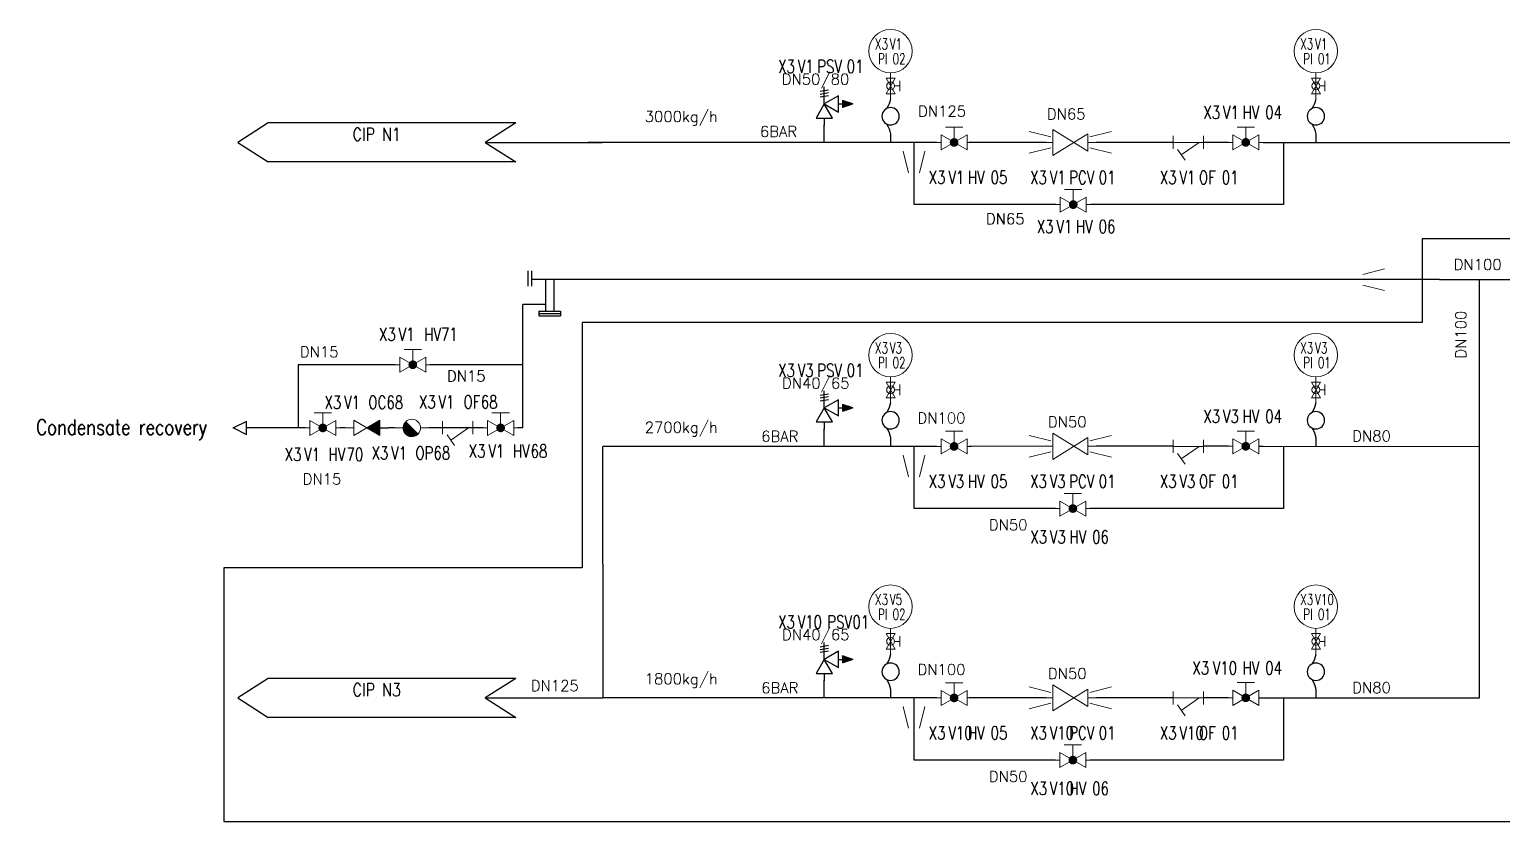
# Model space of a CAD drawing. Header units: inches. Extents: x 12135 to 13221, y 17278 to 18154.
# Drawn here: x 12135.4 to 12474.4, y 17809.4 to 17991.8 of the extents above; entities that cross this region are included whole.
import ezdxf
from ezdxf.enums import TextEntityAlignment as Align

# ---------------------------------------------------------------- set-up
doc = ezdxf.new("R2010")
doc.units = ezdxf.units.IN
doc.header["$MEASUREMENT"] = 0
doc.linetypes.add('ACAD_ISO02W100', pattern=[15, 12, -3])
for name, color, linetype in [('20 Pipe Steam Industrial', 231, 'Continuous'), ('DIAMETRE', 7, 'Continuous'), ('Materiel divers', 7, 'Continuous'), ('MATERIEL-DIVERS', 7, 'Continuous'), ('PHASE I', 8, 'Continuous'), ('REPERES', 7, 'Continuous'), ('Steam pipe', 231, 'Continuous'), ('techn-data', 7, 'Continuous'), ('TEXTES', 7, 'Continuous'), ('TXT_FR', 7, 'Continuous'), ('VALVE', 5, 'Continuous')]:
    doc.layers.add(name, color=color, linetype=linetype)
for name, color, linetype, lineweight in [('31 Equipment', 7, 'Continuous', 9), ('33 Instruments Labels', 7, 'Continuous', 9), ('40 TXT Data', 7, 'Continuous', 9), ('61 Revision Cloud', 1, 'Continuous', 9)]:
    doc.layers.add(name, color=color, linetype=linetype, lineweight=lineweight)
doc.layers.get('REPERES').off()
doc.styles.add('ROMANC', font='romanc')
doc.styles.add('ROMANS', font='ROMANS.SHX')

# ---------------------------------------------------------------- blocks, each defined once
blk = doc.blocks.new('APV-INS-M-L-PI')
at = {"layer": '31 Equipment', "color": 7}
blk.add_line((0, -5), (0, -10), dxfattribs=at)
blk.add_circle((0, 0), 5, dxfattribs=at)
at = {"layer": '33 Instruments Labels', "style": 'ROMANS', "width": 0.8, "flags": 8}
blk.add_attdef('PI', text='', height=3, dxfattribs=at).set_placement((0, 0), align=Align.MIDDLE)
blk = doc.blocks.new('LYRE')
blk.add_line((0, 2), (0, 0))
blk.add_circle((0, 6), 2)
for centre, start, end in [((5.64, 11), 190.0607, 212.9052), ((5.64, 1), 147.0948, 169.9393)]:
    blk.add_arc(centre, 5.72, start, end)
blk = doc.blocks.new('APV-FCE-REDV-GEN-1')
at = {"layer": '31 Equipment', "linetype": 'ACAD_ISO02W100', "ltscale": 38}
for p, q in [((-4, 0), (-6, 0)), ((4, 0), (6, 0))]:
    blk.add_line(p, q, dxfattribs=at)
at = {"layer": '31 Equipment', "color": 7}
for p, q in [((4, 3), (-4, -2)), ((-4, 2), (4, -3)), ((-4, -2), (-4, 2)), ((4, -3), (4, 3))]:
    blk.add_line(p, q, dxfattribs=at)
blk = doc.blocks.new('APV-FILT-GEN-Y-1')
at = {"layer": '31 Equipment'}
for p, q in [((-3.5, -1.5), (-3.5, 1.5)), ((-3.5, 0), (3.5, 0)), ((-2.5, 0), (1.6, -2.87)), ((3.5, 1.5), (3.5, -1.5)), ((2.46, -1.64), (0.74, -4.1))]:
    blk.add_line(p, q, dxfattribs=at)
blk = doc.blocks.new('APV-VLVM-SEAT-2WAY-1')
at = {"layer": '31 Equipment'}
for p, q in [((-2, 3.5), (2, 3.5)), ((0, 1), (0, 3.5)), ((-3, 1.734), (-3, -1.734)), ((-3, -1.734), (3, 1.734)), ((3, -1.734), (-3, 1.734)), ((3, 1.734), (3, -1.734))]:
    blk.add_line(p, q, dxfattribs=at)
at = {"layer": '31 Equipment', "ltscale": 38}
for p, q in [((-3, 0), (-4, 0)), ((3, 0), (4, 0))]:
    blk.add_line(p, q, dxfattribs=at)
at = {"layer": '31 Equipment', "const_width": 1}
blk.add_lwpolyline([(-0.5, 0, 1), (0.5, 0, 1)], format="xyb", close=True, dxfattribs=at)
blk = doc.blocks.new('VALV-PRV')
at = {"layer": 'MATERIEL-DIVERS'}
h = blk.add_hatch(dxfattribs=at)
h.set_pattern_fill('ANSI37', color=256, scale=0.01, style=0)
h.set_pattern_definition([(45, (0, 0), (-0.02245064, 0.02245064), []), (135, (0, 0), (-0.02245064, -0.02245064), [])])
edge = h.paths.add_edge_path()
edge.add_line((6.53, 4.87), (4.21, 4.08))
edge.add_line((4.21, 5.66), (4.21, 4.08))
edge.add_line((6.53, 4.87), (4.21, 5.66))
at = {"color": 7}
for p, q in [((-0.97, 7.8), (0.98, 8.12)), ((-0.97, 7.15), (0.98, 7.47)), ((-0.97, 6.5), (0.98, 6.82)), ((0, 4.87), (0, 8.77)), ((0.98, 8.12), (0.98, 8.12)), ((0.98, 7.47), (0.98, 7.47)), ((0.98, 6.82), (0.98, 6.82)), ((0, 4.87), (-1.88, 1.62)), ((3.25, 6.75), (0, 4.87)), ((0, 4.87), (3.25, 3)), ((1.88, 1.62), (0, 4.87)), ((3.25, 3), (3.25, 6.75)), ((3.25, 4.87), (4.21, 4.87)), ((4.21, 5.66), (4.21, 4.08)), ((6.53, 4.87), (4.21, 5.66)), ((6.53, 4.87), (4.21, 4.08)), ((-1.88, 1.62), (1.88, 1.62)), ((0, 1.62), (0, 0))]:
    blk.add_line(p, q, dxfattribs=at)
at = {"color": 7, "extrusion": (0, -1, 0)}
blk.add_point((0, 0), dxfattribs=at)
blk = doc.blocks.new('APV-FCE-GEN-REDCON-1')
at = {"layer": '31 Equipment', "color": 7}
for p, q in [((-2.5, 2.5), (2.5, 1.25)), ((2.5, 1.25), (2.5, 1.25)), ((2.5, -1.25), (-2.5, -2.5))]:
    blk.add_line(p, q, dxfattribs=at)
blk = doc.blocks.new('VERS2')
at = {"color": 7}
for p, q in [((-25, 4.49), (-32, 0)), ((32, 4.49), (-25, 4.49)), ((32, 4.49), (25, 0)), ((-32, 0), (-25, -4.49)), ((25, 0), (32, -4.49)), ((32, -4.49), (-25, -4.49))]:
    blk.add_line(p, q, dxfattribs=at)
at = {"layer": 'MATERIEL-DIVERS'}
blk.add_line((0, 0), (0, 0), dxfattribs=at)
at = {"color": 7, "style": 'ROMANS', "width": 0.8}
for tag, p in [('VERS', (0, 0.37)), ('DEST', (0, -3.63))]:
    blk.add_attdef(tag, text='', height=3, dxfattribs=at).set_placement(p, align=Align.CENTER)
blk = doc.blocks.new('APV-FCE-GEN-STMTRAP-1')
at = {"layer": '31 Equipment'}
h = blk.add_hatch(dxfattribs=at)
h.set_pattern_fill('ANSI31', color=256, scale=0.01, style=0)
h.set_pattern_definition([(45, (-4, 0), (-0.02245064, 0.02245064), [])])
h.paths.add_polyline_path([(1.41, 1.42), (-1.42, -1.41, 1.002832)])
at = {"layer": '31 Equipment', "linetype": 'ACAD_ISO02W100', "ltscale": 38}
for p, q in [((-2, 0), (-4, 0)), ((2, 0), (4, 0))]:
    blk.add_line(p, q, dxfattribs=at)
at = {"layer": '31 Equipment', "color": 7}
blk.add_line((1.41, 1.42), (-1.42, -1.41), dxfattribs=at)
for start, end in [(45.2431, 224.7569), (224.8381, 45.1623)]:
    blk.add_arc((0, 0), 2, start, end, dxfattribs=at)
blk = doc.blocks.new('APV-FCE-NRV-GEN-1')
at = {"layer": '31 Equipment'}
h = blk.add_hatch(dxfattribs=at)
h.set_pattern_fill('ANSI31', color=256, scale=0.01, style=0)
h.set_pattern_definition([(45, (0, 0), (-0.02245064, 0.02245064), [])])
h.paths.add_polyline_path([(3, 1.75), (3, -1.75), (0, 0)])
at = {"layer": '31 Equipment', "linetype": 'ACAD_ISO02W100', "ltscale": 38}
for p, q in [((-3, 0), (-5, 0)), ((0, 0), (-3, 1.75)), ((-3, 1.75), (-3, -1.75)), ((0, 0), (-3, -1.75)), ((0, 0), (3, 1.75)), ((0, 0), (3, -1.75)), ((3, 1.75), (3, -1.75)), ((3, 0), (5, 0))]:
    blk.add_line(p, q, dxfattribs=at)
blk = doc.blocks.new('FLE23-A')
at = {"color": 7}
for p, q in [((0, 1.5), (-3, 0)), ((-3, 0), (0, -1.5)), ((0, -1.5), (0, 1.5))]:
    blk.add_line(p, q, dxfattribs=at)
at = {"layer": 'MATERIEL-DIVERS', "color": 7, "extrusion": (-1, 0, 0)}
blk.add_point((-3, 0), dxfattribs=at)
at = {"layer": 'MATERIEL-DIVERS', "color": 2}
for p in [(-3, 0), (0, 0)]:
    blk.add_point(p, dxfattribs=at)
at = {"layer": 'MATERIEL-DIVERS', "color": 7, "extrusion": (1, 0, 0)}
blk.add_point((0, 0), dxfattribs=at)
blk = doc.blocks.new('REPNORM')
at = {"layer": 'TEXTES', "style": 'ROMANS', "width": 0.75}
for tag, p in [('ZONE', (-9.75, -1.25)), ('SOUSZONE', (-5.25, -1.25)), ('ELEMENT', (0, -1.25)), ('NUM', (4.5, -1.25))]:
    blk.add_attdef(tag, p, '', height=3, dxfattribs=at)
blk = doc.blocks.new('REPINS2')
at = {"layer": 'TEXTES', "style": 'ROMANS', "width": 0.7}
for tag, p in [('ZONE', (-3.35, 0.8)), ('SOUSZONE', (0.05, 0.8)), ('NUM', (0.7, -2.6))]:
    blk.add_attdef(tag, p, '', height=2.5, dxfattribs=at)
blk.add_attdef('ELEMENT', text='', height=2.5, dxfattribs=at).set_placement((-1.56, -2.59), align=Align.CENTER)

msp = doc.modelspace()

# ---------------------------------------------------------------- linework, layer by layer
at = {"layer": '20 Pipe Steam Industrial', "ltscale": 2}
for p, q in [((12250.12, 17936.21, 0), (12250.12, 17932.69, 0)), ((12250.97, 17936.21, 0), (12250.97, 17932.69, 0))]:
    msp.add_line(p, q, dxfattribs=at)
at = {"layer": '31 Equipment'}
for p, q in [((12332.62, 17977.01, 0), (12334.7, 17980.61, 0)), ((12334.7, 17980.61, 0), (12332.62, 17980.61, 0)), ((12332.62, 17980.61, 0), (12334.7, 17977.01, 0)), ((12335.76, 17977.61, 0), (12335.76, 17980.01, 0)), ((12430.55, 17977.01, 0), (12432.63, 17980.61, 0)), ((12432.63, 17980.61, 0), (12430.55, 17980.61, 0)), ((12430.55, 17980.61, 0), (12432.63, 17977.01, 0)), ((12433.69, 17977.61, 0), (12433.69, 17980.01, 0)), ((12334.7, 17977.01, 0), (12332.62, 17977.01, 0)), ((12334.56, 17978.81, 0), (12335.76, 17978.81, 0)), ((12432.63, 17977.01, 0), (12430.55, 17977.01, 0)), ((12432.49, 17978.81, 0), (12433.69, 17978.81, 0)), ((12332.62, 17907.02, 0), (12334.7, 17910.62, 0)), ((12334.7, 17910.62, 0), (12332.62, 17910.62, 0)), ((12332.62, 17910.62, 0), (12334.7, 17907.02, 0)), ((12334.56, 17908.82, 0), (12335.76, 17908.82, 0)), ((12335.76, 17907.62, 0), (12335.76, 17910.02, 0)), ((12430.55, 17907.02, 0), (12432.63, 17910.62, 0)), ((12432.63, 17910.62, 0), (12430.55, 17910.62, 0)), ((12430.55, 17910.62, 0), (12432.63, 17907.02, 0)), ((12432.49, 17908.82, 0), (12433.69, 17908.82, 0)), ((12433.69, 17907.62, 0), (12433.69, 17910.02, 0)), ((12334.7, 17907.02, 0), (12332.62, 17907.02, 0)), ((12432.63, 17907.02, 0), (12430.55, 17907.02, 0)), ((12332.62, 17849.1, 0), (12334.7, 17852.7, 0)), ((12334.7, 17852.7, 0), (12332.62, 17852.7, 0)), ((12332.62, 17852.7, 0), (12334.7, 17849.1, 0)), ((12335.76, 17849.7, 0), (12335.76, 17852.1, 0)), ((12430.55, 17849.1, 0), (12432.63, 17852.7, 0)), ((12432.63, 17852.7, 0), (12430.55, 17852.7, 0)), ((12430.55, 17852.7, 0), (12432.63, 17849.1, 0)), ((12433.69, 17849.7, 0), (12433.69, 17852.1, 0)), ((12334.7, 17849.1, 0), (12332.62, 17849.1, 0)), ((12334.56, 17850.9, 0), (12335.76, 17850.9, 0)), ((12432.63, 17849.1, 0), (12430.55, 17849.1, 0)), ((12432.49, 17850.9, 0), (12433.69, 17850.9, 0))]:
    msp.add_line(p, q, dxfattribs=at)
at = {"layer": '31 Equipment', "ltscale": 38}
for p, q in [((12333.66, 17980.61, 0), (12333.66, 17981.21, 0)), ((12431.59, 17980.61, 0), (12431.59, 17981.21, 0)), ((12333.66, 17977.01, 0), (12333.66, 17975.81, 0)), ((12431.59, 17977.01, 0), (12431.59, 17975.81, 0)), ((12333.66, 17910.62, 0), (12333.66, 17911.22, 0)), ((12431.59, 17910.62, 0), (12431.59, 17911.22, 0)), ((12333.66, 17907.02, 0), (12333.66, 17905.82, 0)), ((12431.59, 17907.02, 0), (12431.59, 17905.82, 0)), ((12333.66, 17852.7, 0), (12333.66, 17853.3, 0)), ((12431.59, 17852.7, 0), (12431.59, 17853.3, 0)), ((12333.66, 17849.1, 0), (12333.66, 17847.9, 0)), ((12431.59, 17849.1, 0), (12431.59, 17847.9, 0))]:
    msp.add_line(p, q, dxfattribs=at)
at = {"layer": '31 Equipment'}
for centre in [(12333.66, 17978.81, 0), (12431.59, 17978.81, 0), (12333.66, 17908.82, 0), (12431.59, 17908.82, 0), (12333.66, 17850.9, 0), (12431.59, 17850.9, 0)]:
    msp.add_circle(centre, 0.9, dxfattribs=at)
at = {"layer": '61 Revision Cloud'}
msp.add_line((12256.17, 17928.46, 0), (12256.17, 17926.96, 0), dxfattribs=at)
at = {"layer": 'PHASE I'}
msp.add_lwpolyline([(12180.09, 17809.41), (12486.17, 17809.41), (12486.17, 17929.24), (12486.17, 17943.56), (12456.06, 17943.56), (12456.06, 17924.33), (12262.64, 17924.33), (12262.64, 17867.85), (12180.09, 17867.85), (12180.09, 17809.41)], dxfattribs=at)
at = {"layer": 'Steam pipe'}
for p, q in [((12318.4, 17965.79, 0), (12318.4, 17969.79, 0)), ((12240.34, 17965.79, 0), (12267.24, 17965.79, 0)), ((12344.29, 17965.79, 0), (12263.91, 17965.79, 0)), ((12339.07, 17951.48, 0), (12339.07, 17965.79, 0)), ((12369.45, 17965.81, 0), (12351.79, 17965.79, 0)), ((12398.71, 17965.81, 0), (12381, 17965.81, 0)), ((12411.45, 17965.81, 0), (12405.71, 17965.81, 0)), ((12419.45, 17965.81, 0), (12501.67, 17965.81, 0)), ((12424.11, 17965.81, 0), (12424.11, 17951.48, 0)), ((12371.72, 17951.48, 0), (12339.07, 17951.48, 0)), ((12424.11, 17951.48, 0), (12379.72, 17951.48, 0)), ((12460.07, 17934.26, 0), (12250.97, 17934.26, 0)), ((12254.18, 17934.31, 0), (12254.18, 17926.96, 0)), ((12256.17, 17926.96, 0), (12256.17, 17934.31, 0)), ((12460.07, 17934.26, 0), (12537.8, 17934.24, 0)), ((12469.24, 17837.9, 0), (12469.27, 17934.26, 0)), ((12254.16, 17928.46, 0), (12248.94, 17928.46, 0)), ((12248.94, 17900.06, 0), (12248.94, 17928.46, 0)), ((12252.67, 17926.96, 0), (12255.17, 17926.96, 0)), ((12252.67, 17926.96, 0), (12252.67, 17925.88, 0)), ((12252.67, 17926.39, 0), (12257.67, 17926.39, 0)), ((12252.67, 17925.88, 0), (12255.17, 17925.88, 0)), ((12255.17, 17926.96, 0), (12257.67, 17926.96, 0)), ((12255.17, 17925.88, 0), (12257.67, 17925.88, 0)), ((12257.67, 17926.96, 0), (12257.67, 17925.88, 0)), ((12219.64, 17914.6, 0), (12197.23, 17914.6, 0)), ((12197.23, 17914.6, 0), (12197.23, 17900.06, 0)), ((12248.94, 17914.6, 0), (12227.64, 17914.6, 0)), ((12198.91, 17900.06, 0), (12185.38, 17900.06, 0)), ((12208.08, 17900.06, 0), (12206.91, 17900.06, 0)), ((12216.08, 17900.06, 0), (12218.08, 17900.06, 0)), ((12219.42, 17900.06, 0), (12218.08, 17900.06, 0)), ((12239.87, 17900.06, 0), (12227.42, 17900.06, 0)), ((12248.94, 17900.06, 0), (12247.87, 17900.06, 0)), ((12318.4, 17895.8, 0), (12318.4, 17899.8, 0)), ((12344.29, 17895.8, 0), (12267.37, 17895.8, 0)), ((12267.37, 17868.67, 0), (12267.37, 17895.8, 0)), ((12339.07, 17881.49, 0), (12339.07, 17895.8, 0)), ((12369.45, 17895.82, 0), (12351.79, 17895.8, 0)), ((12398.71, 17895.82, 0), (12381, 17895.82, 0)), ((12411.45, 17895.82, 0), (12405.71, 17895.82, 0)), ((12418.45, 17895.82, 0), (12469.26, 17895.81, 0)), ((12424.11, 17895.82, 0), (12424.11, 17881.49, 0)), ((12371.63, 17881.49, 0), (12339.07, 17881.49, 0)), ((12424.11, 17881.49, 0), (12379.63, 17881.49, 0)), ((12267.37, 17868.67, 0), (12267.37, 17837.88, 0)), ((12318.4, 17837.88, 0), (12318.4, 17841.88, 0)), ((12240.34, 17837.88, 0), (12267.37, 17837.88, 0)), ((12344.29, 17837.88, 0), (12267.37, 17837.88, 0)), ((12339.07, 17823.56, 0), (12339.07, 17837.88, 0)), ((12369.45, 17837.9, 0), (12351.79, 17837.88, 0)), ((12398.71, 17837.9, 0), (12381, 17837.9, 0)), ((12411.45, 17837.9, 0), (12405.71, 17837.9, 0)), ((12418.45, 17837.9, 0), (12469.24, 17837.89, 0)), ((12424.11, 17837.89, 0), (12424.11, 17823.56, 0)), ((12371.63, 17823.56, 0), (12339.07, 17823.56, 0)), ((12424.11, 17823.56, 0), (12379.63, 17823.56, 0))]:
    msp.add_line(p, q, dxfattribs=at)

# ---------------------------------------------------------------- block references
at = {"layer": 'Materiel divers', "color": 9}
msp.add_blockref('FLE23-A', (12185.38, 17900.06, 0), dxfattribs=at)
at = {"layer": 'MATERIEL-DIVERS', "xscale": -1}
for name, p in [('APV-INS-M-L-PI', (12333.66, 17986.81, 0)), ('APV-INS-M-L-PI', (12431.59, 17986.81, 0)), ('LYRE', (12333.66, 17965.81, 0)), ('LYRE', (12431.59, 17965.81, 0)), ('APV-FCE-REDV-GEN-1', (12375.05, 17965.81, 0)), ('APV-FCE-GEN-REDCON-1', (12382.05, 17965.81, 0)), ('APV-FCE-GEN-REDCON-1', (12444.92, 17934.17, 0)), ('APV-INS-M-L-PI', (12333.66, 17916.82, 0)), ('APV-INS-M-L-PI', (12431.59, 17916.82, 0)), ('LYRE', (12333.66, 17895.82, 0)), ('LYRE', (12431.59, 17895.82, 0)), ('APV-FCE-REDV-GEN-1', (12375.05, 17895.82, 0)), ('APV-FCE-GEN-REDCON-1', (12382.05, 17895.82, 0)), ('APV-INS-M-L-PI', (12333.66, 17858.9, 0)), ('APV-INS-M-L-PI', (12431.59, 17858.9, 0)), ('LYRE', (12333.66, 17837.9, 0)), ('LYRE', (12431.59, 17837.9, 0)), ('APV-FCE-REDV-GEN-1', (12375.05, 17837.9, 0)), ('APV-FCE-GEN-REDCON-1', (12382.05, 17837.9, 0))]:
    msp.add_blockref(name, p, dxfattribs=at)
at = {"layer": 'MATERIEL-DIVERS'}
ref = msp.add_blockref('VERS2', (12215.34, 17965.79, 0), dxfattribs=at)
ref.add_attrib('VERS', 'CIP N1', dxfattribs={"layer": '0', "color": 7, "height": 3, "style": 'ROMANS', "width": 0.8}).set_placement((12215.34, 17966.16, 0), align=Align.CENTER)
for p in [(12368.05, 17965.81, 0), (12368.05, 17895.82, 0), (12368.05, 17837.9, 0)]:
    msp.add_blockref('APV-FCE-GEN-REDCON-1', p, dxfattribs=at)
at = {"layer": 'MATERIEL-DIVERS', "xscale": -1, "rotation": 90}
for p in [(12339.07, 17961.3, 0), (12339.07, 17891.31, 0), (12339.07, 17833.39, 0)]:
    msp.add_blockref('APV-FCE-GEN-REDCON-1', p, dxfattribs=at)
at = {"layer": 'MATERIEL-DIVERS'}
ref = msp.add_blockref('VERS2', (12215.34, 17837.88, 0), dxfattribs=at)
ref.add_attrib('VERS', 'CIP N3', dxfattribs={"layer": '0', "color": 7, "height": 3, "style": 'ROMANS', "width": 0.8}).set_placement((12215.34, 17838.25, 0), align=Align.CENTER)
at = {"layer": 'REPERES'}
for p, values in [((12333.42, 17986.4, -0.01), {'ZONE': 'X3', 'SOUSZONE': 'V1', 'NUM': '02', 'ELEMENT': 'PI'}), ((12431.35, 17986.4, -0.01), {'ZONE': 'X3', 'SOUSZONE': 'V1', 'NUM': '01', 'ELEMENT': 'PI'}), ((12333.42, 17916.41, -0.01), {'ZONE': 'X3', 'SOUSZONE': 'V3', 'NUM': '02', 'ELEMENT': 'PI'}), ((12431.35, 17916.41, -0.01), {'ZONE': 'X3', 'SOUSZONE': 'V3', 'NUM': '01', 'ELEMENT': 'PI'}), ((12333.42, 17858.48, -0.01), {'ZONE': 'X3', 'SOUSZONE': 'V5', 'NUM': '02', 'ELEMENT': 'PI'}), ((12431.35, 17858.48, -0.01), {'ZONE': 'X3', 'SOUSZONE': 'V10', 'NUM': '01', 'ELEMENT': 'PI'})]:
    msp.add_blockref('REPINS2', p, dxfattribs=at).add_auto_attribs(values)
ref = msp.add_blockref('REPNORM', (12317.51, 17983.03, 0.02), dxfattribs=at)
ref.add_attrib('ZONE', 'X3', (12307.76, 17981.78, 0.02), dxfattribs={"layer": 'TEXTES', "height": 3, "style": 'ROMANS', "width": 0.75})
ref.add_attrib('SOUSZONE', 'V1', (12312.26, 17981.79, 0.02), dxfattribs={"layer": 'TEXTES', "height": 3, "style": 'ROMANS', "width": 0.75})
ref.add_attrib('ELEMENT', 'PSV', (12316.78, 17981.79, 0.02), dxfattribs={"layer": 'TEXTES', "height": 3, "style": 'ROMANS', "width": 0.75})
ref.add_attrib('NUM', ' 01', (12322.01, 17981.79, 0.02), dxfattribs={"layer": 'TEXTES', "height": 3, "style": 'ROMANS', "width": 0.75})
ref = msp.add_blockref('REPNORM', (12415.43, 17972.45, 0.02), dxfattribs=at)
ref.add_attrib('ZONE', 'X3', (12405.68, 17971.2, 0.02), dxfattribs={"layer": 'TEXTES', "height": 3, "style": 'ROMANS', "width": 0.75})
ref.add_attrib('SOUSZONE', 'V1', (12410.18, 17971.21, 0.02), dxfattribs={"layer": 'TEXTES', "height": 3, "style": 'ROMANS', "width": 0.75})
ref.add_attrib('ELEMENT', 'HV', (12414.69, 17971.21, 0.02), dxfattribs={"layer": 'TEXTES', "height": 3, "style": 'ROMANS', "width": 0.75})
ref.add_attrib('NUM', '04', (12419.93, 17971.21, 0.02), dxfattribs={"layer": 'TEXTES', "height": 3, "style": 'ROMANS', "width": 0.75})
ref = msp.add_blockref('REPNORM', (12352.19, 17957.49, 0.02), dxfattribs=at)
ref.add_attrib('ZONE', 'X3', (12342.44, 17956.24, 0.02), dxfattribs={"layer": 'TEXTES', "height": 3, "style": 'ROMANS', "width": 0.75})
ref.add_attrib('SOUSZONE', 'V1', (12346.94, 17956.24, 0.02), dxfattribs={"layer": 'TEXTES', "height": 3, "style": 'ROMANS', "width": 0.75})
ref.add_attrib('ELEMENT', 'HV', (12351.46, 17956.24, 0.02), dxfattribs={"layer": 'TEXTES', "height": 3, "style": 'ROMANS', "width": 0.75})
ref.add_attrib('NUM', '05', (12356.69, 17956.24, 0.02), dxfattribs={"layer": 'TEXTES', "height": 3, "style": 'ROMANS', "width": 0.75})
ref = msp.add_blockref('REPNORM', (12375.54, 17957.47, 0.02), dxfattribs=at)
ref.add_attrib('ZONE', 'X3', (12365.79, 17956.22, 0.02), dxfattribs={"layer": 'TEXTES', "height": 3, "style": 'ROMANS', "width": 0.75})
ref.add_attrib('SOUSZONE', 'V1', (12370.29, 17956.22, 0.02), dxfattribs={"layer": 'TEXTES', "height": 3, "style": 'ROMANS', "width": 0.75})
ref.add_attrib('ELEMENT', 'PCV', (12374.8, 17956.22, 0.02), dxfattribs={"layer": 'TEXTES', "height": 3, "style": 'ROMANS', "width": 0.75})
ref.add_attrib('NUM', ' 01', (12380.04, 17956.22, 0.02), dxfattribs={"layer": 'TEXTES', "height": 3, "style": 'ROMANS', "width": 0.75})
ref = msp.add_blockref('REPNORM', (12405.42, 17957.47, 0.02), dxfattribs=at)
ref.add_attrib('ZONE', 'X3', (12395.67, 17956.22, 0.02), dxfattribs={"layer": 'TEXTES', "height": 3, "style": 'ROMANS', "width": 0.75})
ref.add_attrib('SOUSZONE', 'V1', (12400.17, 17956.22, 0.02), dxfattribs={"layer": 'TEXTES', "height": 3, "style": 'ROMANS', "width": 0.75})
ref.add_attrib('ELEMENT', 'OF', (12404.69, 17956.22, 0.02), dxfattribs={"layer": 'TEXTES', "height": 3, "style": 'ROMANS', "width": 0.75})
ref.add_attrib('NUM', '01', (12409.92, 17956.22, 0.02), dxfattribs={"layer": 'TEXTES', "height": 3, "style": 'ROMANS', "width": 0.75})
ref = msp.add_blockref('REPNORM', (12377.07, 17946.18, 0.02), dxfattribs=at)
ref.add_attrib('ZONE', 'X3', (12367.32, 17944.93, 0.02), dxfattribs={"layer": 'TEXTES', "height": 3, "style": 'ROMANS', "width": 0.75})
ref.add_attrib('SOUSZONE', 'V1', (12371.82, 17944.93, 0.02), dxfattribs={"layer": 'TEXTES', "height": 3, "style": 'ROMANS', "width": 0.75})
ref.add_attrib('ELEMENT', 'HV', (12376.33, 17944.93, 0.02), dxfattribs={"layer": 'TEXTES', "height": 3, "style": 'ROMANS', "width": 0.75})
ref.add_attrib('NUM', '06', (12381.57, 17944.93, 0.02), dxfattribs={"layer": 'TEXTES', "height": 3, "style": 'ROMANS', "width": 0.75})
ref = msp.add_blockref('REPNORM', (12225.61, 17921.35, 0.03), dxfattribs=at)
ref.add_attrib('ZONE', 'X3', (12215.86, 17920.1, 0.03), dxfattribs={"layer": 'TEXTES', "height": 3, "style": 'ROMANS', "width": 0.75})
ref.add_attrib('SOUSZONE', 'V1', (12220.36, 17920.11, 0.03), dxfattribs={"layer": 'TEXTES', "height": 3, "style": 'ROMANS', "width": 0.75})
ref.add_attrib('ELEMENT', 'HV', (12226.26, 17920.11, 0.03), dxfattribs={"layer": 'TEXTES', "height": 3, "style": 'ROMANS', "width": 0.75})
ref.add_attrib('NUM', '71', (12230.11, 17920.11, 0.03), dxfattribs={"layer": 'TEXTES', "height": 3, "style": 'ROMANS', "width": 0.75})
ref = msp.add_blockref('REPNORM', (12317.51, 17913.04, 0.02), dxfattribs=at)
ref.add_attrib('ZONE', 'X3', (12307.76, 17911.79, 0.02), dxfattribs={"layer": 'TEXTES', "height": 3, "style": 'ROMANS', "width": 0.75})
ref.add_attrib('SOUSZONE', 'V3', (12312.26, 17911.8, 0.02), dxfattribs={"layer": 'TEXTES', "height": 3, "style": 'ROMANS', "width": 0.75})
ref.add_attrib('ELEMENT', 'PSV', (12316.78, 17911.8, 0.02), dxfattribs={"layer": 'TEXTES', "height": 3, "style": 'ROMANS', "width": 0.75})
ref.add_attrib('NUM', ' 01', (12322.01, 17911.8, 0.02), dxfattribs={"layer": 'TEXTES', "height": 3, "style": 'ROMANS', "width": 0.75})
ref = msp.add_blockref('REPNORM', (12213.06, 17905.68, 0.03), dxfattribs=at)
ref.add_attrib('ZONE', 'X3', (12203.31, 17904.43, 0.03), dxfattribs={"layer": 'TEXTES', "height": 3, "style": 'ROMANS', "width": 0.75})
ref.add_attrib('SOUSZONE', 'V1', (12207.81, 17904.43, 0.03), dxfattribs={"layer": 'TEXTES', "height": 3, "style": 'ROMANS', "width": 0.75})
ref.add_attrib('ELEMENT', 'OC', (12213.41, 17904.43, 0.03), dxfattribs={"layer": 'TEXTES', "height": 3, "style": 'ROMANS', "width": 0.75})
ref.add_attrib('NUM', '68', (12217.56, 17904.43, 0.03), dxfattribs={"layer": 'TEXTES', "height": 3, "style": 'ROMANS', "width": 0.75})
ref = msp.add_blockref('REPNORM', (12234.81, 17905.78, 0.03), dxfattribs=at)
ref.add_attrib('ZONE', 'X3', (12225.06, 17904.53, 0.03), dxfattribs={"layer": 'TEXTES', "height": 3, "style": 'ROMANS', "width": 0.75})
ref.add_attrib('SOUSZONE', 'V1', (12229.56, 17904.53, 0.03), dxfattribs={"layer": 'TEXTES', "height": 3, "style": 'ROMANS', "width": 0.75})
ref.add_attrib('ELEMENT', 'OF', (12235.31, 17904.53, 0.03), dxfattribs={"layer": 'TEXTES', "height": 3, "style": 'ROMANS', "width": 0.75})
ref.add_attrib('NUM', '68', (12239.31, 17904.53, 0.03), dxfattribs={"layer": 'TEXTES', "height": 3, "style": 'ROMANS', "width": 0.75})
ref = msp.add_blockref('REPNORM', (12415.43, 17902.46, 0.02), dxfattribs=at)
ref.add_attrib('ZONE', 'X3', (12405.68, 17901.21, 0.02), dxfattribs={"layer": 'TEXTES', "height": 3, "style": 'ROMANS', "width": 0.75})
ref.add_attrib('SOUSZONE', 'V3', (12410.18, 17901.22, 0.02), dxfattribs={"layer": 'TEXTES', "height": 3, "style": 'ROMANS', "width": 0.75})
ref.add_attrib('ELEMENT', 'HV', (12414.69, 17901.22, 0.02), dxfattribs={"layer": 'TEXTES', "height": 3, "style": 'ROMANS', "width": 0.75})
ref.add_attrib('NUM', '04', (12419.93, 17901.22, 0.02), dxfattribs={"layer": 'TEXTES', "height": 3, "style": 'ROMANS', "width": 0.75})
ref = msp.add_blockref('REPNORM', (12203.88, 17893.69, 0.03), dxfattribs=at)
ref.add_attrib('ZONE', 'X3', (12194.13, 17892.44, 0.03), dxfattribs={"layer": 'TEXTES', "height": 3, "style": 'ROMANS', "width": 0.75})
ref.add_attrib('SOUSZONE', 'V1', (12198.63, 17892.44, 0.03), dxfattribs={"layer": 'TEXTES', "height": 3, "style": 'ROMANS', "width": 0.75})
ref.add_attrib('ELEMENT', 'HV', (12204.2, 17892.44, 0.03), dxfattribs={"layer": 'TEXTES', "height": 3, "style": 'ROMANS', "width": 0.75})
ref.add_attrib('NUM', '70', (12208.38, 17892.44, 0.03), dxfattribs={"layer": 'TEXTES', "height": 3, "style": 'ROMANS', "width": 0.75})
ref = msp.add_blockref('REPNORM', (12223.9, 17894.03, 0.03), dxfattribs=at)
ref.add_attrib('ZONE', 'X3', (12214.15, 17892.78, 0.03), dxfattribs={"layer": 'TEXTES', "height": 3, "style": 'ROMANS', "width": 0.75})
ref.add_attrib('SOUSZONE', 'V1', (12218.65, 17892.78, 0.03), dxfattribs={"layer": 'TEXTES', "height": 3, "style": 'ROMANS', "width": 0.75})
ref.add_attrib('ELEMENT', 'OP', (12224.24, 17892.78, 0.03), dxfattribs={"layer": 'TEXTES', "height": 3, "style": 'ROMANS', "width": 0.75})
ref.add_attrib('NUM', '68', (12228.4, 17892.78, 0.03), dxfattribs={"layer": 'TEXTES', "height": 3, "style": 'ROMANS', "width": 0.75})
ref = msp.add_blockref('REPNORM', (12246.27, 17894.46, 0.03), dxfattribs=at)
ref.add_attrib('ZONE', 'X3', (12236.52, 17893.21, 0.03), dxfattribs={"layer": 'TEXTES', "height": 3, "style": 'ROMANS', "width": 0.75})
ref.add_attrib('SOUSZONE', 'V1', (12241.02, 17893.21, 0.03), dxfattribs={"layer": 'TEXTES', "height": 3, "style": 'ROMANS', "width": 0.75})
ref.add_attrib('ELEMENT', 'HV', (12246.69, 17893.21, 0.03), dxfattribs={"layer": 'TEXTES', "height": 3, "style": 'ROMANS', "width": 0.75})
ref.add_attrib('NUM', '68', (12250.77, 17893.21, 0.03), dxfattribs={"layer": 'TEXTES', "height": 3, "style": 'ROMANS', "width": 0.75})
ref = msp.add_blockref('REPNORM', (12352.19, 17887.5, 0.02), dxfattribs=at)
ref.add_attrib('ZONE', 'X3', (12342.44, 17886.25, 0.02), dxfattribs={"layer": 'TEXTES', "height": 3, "style": 'ROMANS', "width": 0.75})
ref.add_attrib('SOUSZONE', 'V3', (12346.94, 17886.25, 0.02), dxfattribs={"layer": 'TEXTES', "height": 3, "style": 'ROMANS', "width": 0.75})
ref.add_attrib('ELEMENT', 'HV', (12351.46, 17886.25, 0.02), dxfattribs={"layer": 'TEXTES', "height": 3, "style": 'ROMANS', "width": 0.75})
ref.add_attrib('NUM', '05', (12356.69, 17886.25, 0.02), dxfattribs={"layer": 'TEXTES', "height": 3, "style": 'ROMANS', "width": 0.75})
ref = msp.add_blockref('REPNORM', (12375.54, 17887.48, 0.02), dxfattribs=at)
ref.add_attrib('ZONE', 'X3', (12365.79, 17886.23, 0.02), dxfattribs={"layer": 'TEXTES', "height": 3, "style": 'ROMANS', "width": 0.75})
ref.add_attrib('SOUSZONE', 'V3', (12370.29, 17886.23, 0.02), dxfattribs={"layer": 'TEXTES', "height": 3, "style": 'ROMANS', "width": 0.75})
ref.add_attrib('ELEMENT', 'PCV', (12374.8, 17886.23, 0.02), dxfattribs={"layer": 'TEXTES', "height": 3, "style": 'ROMANS', "width": 0.75})
ref.add_attrib('NUM', ' 01', (12380.04, 17886.23, 0.02), dxfattribs={"layer": 'TEXTES', "height": 3, "style": 'ROMANS', "width": 0.75})
ref = msp.add_blockref('REPNORM', (12405.42, 17887.48, 0.02), dxfattribs=at)
ref.add_attrib('ZONE', 'X3', (12395.67, 17886.23, 0.02), dxfattribs={"layer": 'TEXTES', "height": 3, "style": 'ROMANS', "width": 0.75})
ref.add_attrib('SOUSZONE', 'V3', (12400.17, 17886.23, 0.02), dxfattribs={"layer": 'TEXTES', "height": 3, "style": 'ROMANS', "width": 0.75})
ref.add_attrib('ELEMENT', 'OF', (12404.69, 17886.23, 0.02), dxfattribs={"layer": 'TEXTES', "height": 3, "style": 'ROMANS', "width": 0.75})
ref.add_attrib('NUM', '01', (12409.92, 17886.23, 0.02), dxfattribs={"layer": 'TEXTES', "height": 3, "style": 'ROMANS', "width": 0.75})
ref = msp.add_blockref('REPNORM', (12375.58, 17874.7, 0.02), dxfattribs=at)
ref.add_attrib('ZONE', 'X3', (12365.83, 17873.45, 0.02), dxfattribs={"layer": 'TEXTES', "height": 3, "style": 'ROMANS', "width": 0.75})
ref.add_attrib('SOUSZONE', 'V3', (12370.33, 17873.45, 0.02), dxfattribs={"layer": 'TEXTES', "height": 3, "style": 'ROMANS', "width": 0.75})
ref.add_attrib('ELEMENT', 'HV', (12374.84, 17873.45, 0.02), dxfattribs={"layer": 'TEXTES', "height": 3, "style": 'ROMANS', "width": 0.75})
ref.add_attrib('NUM', '06', (12380.08, 17873.45, 0.02), dxfattribs={"layer": 'TEXTES', "height": 3, "style": 'ROMANS', "width": 0.75})
ref = msp.add_blockref('REPNORM', (12317.51, 17855.12, 0.02), dxfattribs=at)
ref.add_attrib('ZONE', 'X3', (12307.76, 17853.87, 0.02), dxfattribs={"layer": 'TEXTES', "height": 3, "style": 'ROMANS', "width": 0.75})
ref.add_attrib('SOUSZONE', 'V10', (12312.26, 17853.87, 0.02), dxfattribs={"layer": 'TEXTES', "height": 3, "style": 'ROMANS', "width": 0.75})
ref.add_attrib('ELEMENT', 'PSV', (12319.09, 17853.87, 0.02), dxfattribs={"layer": 'TEXTES', "height": 3, "style": 'ROMANS', "width": 0.75})
ref.add_attrib('NUM', ' 01', (12323.33, 17853.87, 0.02), dxfattribs={"layer": 'TEXTES', "height": 3, "style": 'ROMANS', "width": 0.75})
ref = msp.add_blockref('REPNORM', (12415.43, 17844.54, 0.02), dxfattribs=at)
ref.add_attrib('ZONE', 'X3', (12403.15, 17843.29, 0.02), dxfattribs={"layer": 'TEXTES', "height": 3, "style": 'ROMANS', "width": 0.75})
ref.add_attrib('SOUSZONE', 'V10', (12407.86, 17843.29, 0.02), dxfattribs={"layer": 'TEXTES', "height": 3, "style": 'ROMANS', "width": 0.75})
ref.add_attrib('ELEMENT', 'HV', (12414.69, 17843.29, 0.02), dxfattribs={"layer": 'TEXTES', "height": 3, "style": 'ROMANS', "width": 0.75})
ref.add_attrib('NUM', '04', (12419.93, 17843.29, 0.02), dxfattribs={"layer": 'TEXTES', "height": 3, "style": 'ROMANS', "width": 0.75})
ref = msp.add_blockref('REPNORM', (12352.19, 17829.57, 0.02), dxfattribs=at)
ref.add_attrib('ZONE', 'X3', (12342.44, 17828.32, 0.02), dxfattribs={"layer": 'TEXTES', "height": 3, "style": 'ROMANS', "width": 0.75})
ref.add_attrib('SOUSZONE', 'V10', (12346.94, 17828.33, 0.02), dxfattribs={"layer": 'TEXTES', "height": 3, "style": 'ROMANS', "width": 0.75})
ref.add_attrib('ELEMENT', 'HV', (12351.46, 17828.33, 0.02), dxfattribs={"layer": 'TEXTES', "height": 3, "style": 'ROMANS', "width": 0.75})
ref.add_attrib('NUM', '05', (12356.69, 17828.33, 0.02), dxfattribs={"layer": 'TEXTES', "height": 3, "style": 'ROMANS', "width": 0.75})
ref = msp.add_blockref('REPNORM', (12375.54, 17829.56, 0.02), dxfattribs=at)
ref.add_attrib('ZONE', 'X3', (12365.79, 17828.31, 0.02), dxfattribs={"layer": 'TEXTES', "height": 3, "style": 'ROMANS', "width": 0.75})
ref.add_attrib('SOUSZONE', 'V10', (12370.29, 17828.31, 0.02), dxfattribs={"layer": 'TEXTES', "height": 3, "style": 'ROMANS', "width": 0.75})
ref.add_attrib('ELEMENT', 'PCV', (12374.8, 17828.31, 0.02), dxfattribs={"layer": 'TEXTES', "height": 3, "style": 'ROMANS', "width": 0.75})
ref.add_attrib('NUM', ' 01', (12380.04, 17828.31, 0.02), dxfattribs={"layer": 'TEXTES', "height": 3, "style": 'ROMANS', "width": 0.75})
ref = msp.add_blockref('REPNORM', (12405.42, 17829.56, 0.02), dxfattribs=at)
ref.add_attrib('ZONE', 'X3', (12395.67, 17828.31, 0.02), dxfattribs={"layer": 'TEXTES', "height": 3, "style": 'ROMANS', "width": 0.75})
ref.add_attrib('SOUSZONE', 'V10', (12400.17, 17828.31, 0.02), dxfattribs={"layer": 'TEXTES', "height": 3, "style": 'ROMANS', "width": 0.75})
ref.add_attrib('ELEMENT', 'OF', (12404.69, 17828.31, 0.02), dxfattribs={"layer": 'TEXTES', "height": 3, "style": 'ROMANS', "width": 0.75})
ref.add_attrib('NUM', '01', (12409.92, 17828.31, 0.02), dxfattribs={"layer": 'TEXTES', "height": 3, "style": 'ROMANS', "width": 0.75})
ref = msp.add_blockref('REPNORM', (12375.58, 17816.78, 0.02), dxfattribs=at)
ref.add_attrib('ZONE', 'X3', (12365.83, 17815.53, 0.02), dxfattribs={"layer": 'TEXTES', "height": 3, "style": 'ROMANS', "width": 0.75})
ref.add_attrib('SOUSZONE', 'V10', (12370.33, 17815.53, 0.02), dxfattribs={"layer": 'TEXTES', "height": 3, "style": 'ROMANS', "width": 0.75})
ref.add_attrib('ELEMENT', 'HV', (12374.84, 17815.53, 0.02), dxfattribs={"layer": 'TEXTES', "height": 3, "style": 'ROMANS', "width": 0.75})
ref.add_attrib('NUM', '06', (12380.08, 17815.53, 0.02), dxfattribs={"layer": 'TEXTES', "height": 3, "style": 'ROMANS', "width": 0.75})
at = {"layer": 'Steam pipe', "xscale": -1}
for name, p in [('APV-VLVM-SEAT-2WAY-1', (12348.29, 17965.79, 0)), ('APV-FILT-GEN-Y-1', (12402.21, 17965.8, 0)), ('APV-VLVM-SEAT-2WAY-1', (12415.45, 17965.81, 0)), ('APV-VLVM-SEAT-2WAY-1', (12375.72, 17951.48, 0)), ('APV-VLVM-SEAT-2WAY-1', (12223.64, 17914.6, 0)), ('APV-VLVM-SEAT-2WAY-1', (12202.91, 17900.06, 0)), ('APV-FCE-GEN-STMTRAP-1', (12223.42, 17900.06, 0)), ('APV-VLVM-SEAT-2WAY-1', (12243.87, 17900.06, 0)), ('APV-FILT-GEN-Y-1', (12233.99, 17900.08)), ('APV-VLVM-SEAT-2WAY-1', (12348.29, 17895.8, 0)), ('APV-VLVM-SEAT-2WAY-1', (12415.45, 17895.82, 0)), ('APV-FILT-GEN-Y-1', (12402.21, 17895.81, 0)), ('APV-VLVM-SEAT-2WAY-1', (12375.63, 17881.49, 0)), ('APV-VLVM-SEAT-2WAY-1', (12348.29, 17837.88, 0)), ('APV-VLVM-SEAT-2WAY-1', (12415.45, 17837.9, 0)), ('APV-FILT-GEN-Y-1', (12402.21, 17837.89, 0)), ('APV-VLVM-SEAT-2WAY-1', (12375.63, 17823.56, 0))]:
    msp.add_blockref(name, p, dxfattribs=at)
at = {"layer": 'Steam pipe', "xscale": -1, "rotation": 180}
msp.add_blockref('APV-FCE-NRV-GEN-1', (12213.08, 17900.06, 0), dxfattribs=at)
at = {"layer": 'VALVE', "color": 9}
for p in [(12318.4, 17969.79, 0), (12318.4, 17899.8, 0), (12318.4, 17841.88, 0)]:
    msp.add_blockref('VALV-PRV', p, dxfattribs=at)

# ---------------------------------------------------------------- texts
at = {"layer": '40 TXT Data', "char_height": 2.5, "style": 'ROMANS'}
for s, insert, width, attachment_point in [('DN50/80', (12308.61, 17981.61, 0.01), 14.4856, 1), ('3000kg/h', (12293.88, 17973.01, 0.01), 14.0814, 3), ('DN125', (12351.04, 17974.23, 0.01), 14.0814, 3), ('DN65', (12378.55, 17973.58, 0.01), 14.0814, 3), ('DN65', (12364.49, 17949.45, 0.01), 14.0814, 3), ('DN65', (12364.54, 17949.45, 0.01), 14.0814, 3), ('DN100', (12463.33, 17938.95, 0.01), 14.0814, 1), ('DN15', (12231.49, 17913.25, 0.01), 14.0814, 1), ('DN15', (12231.55, 17913.25, 0.01), 14.0814, 1), ('DN40/65', (12308.67, 17911.62, 0.01), 14.4856, 1), ('2700kg/h', (12293.88, 17901.45, 0.01), 14.0814, 3), ('DN100', (12350.9, 17903.59, 0.01), 14.0814, 3), ('DN50', (12378.79, 17902.69, 0.01), 14.0814, 3), ('DN80', (12448.86, 17899.43, 0.01), 14.0814, 3), ('DN50', (12365.19, 17878.98, 0.01), 14.0814, 3), ('DN40/65', (12308.67, 17853.69, 0.01), 14.4856, 1), ('DN100', (12350.9, 17845.67, 0.01), 14.0814, 3), ('DN50', (12378.79, 17844.76, 0.01), 14.0814, 3), ('DN125', (12261.86, 17841.95, 0.01), 14.0814, 3), ('1800kg/h', (12293.88, 17843.53, 0.01), 14.0814, 3), ('DN80', (12448.86, 17841.51, 0.01), 14.0814, 3), ('DN50', (12365.19, 17821.05, 0.01), 14.0814, 3)]:
    msp.add_mtext(s, dxfattribs=dict(at, insert=insert, width=width, attachment_point=attachment_point))
at = {"layer": '40 TXT Data', "insert": (12463.73, 17916.01, 0.01), "char_height": 2.5, "width": 14.0814, "attachment_point": 1, "rotation": 90, "style": 'ROMANS'}
msp.add_mtext('DN100', dxfattribs=at)
at = {"layer": 'DIAMETRE', "style": 'ROMANS'}
for p in [(12303.58, 17967.06, 0), (12303.87, 17896.88, 0), (12303.87, 17838.95, 0)]:
    msp.add_text('6BAR', height=2.5, dxfattribs=at).set_placement(p)
at = {"layer": 'techn-data', "char_height": 2.5, "width": 14.0814, "attachment_point": 1, "style": 'ROMANS'}
for insert in [(12197.64, 17918.83, 0.01), (12198.29, 17889.53, 0.01)]:
    msp.add_mtext('DN15', dxfattribs=dict(at, insert=insert))
at = {"layer": 'TXT_FR', "style": 'ROMANC', "width": 0.8}
msp.add_text('Condensate recovery', height=3.5, dxfattribs=at).set_placement((12156.6, 17899.64, 0), align=Align.MIDDLE)

doc.saveas('drawing.dxf')
